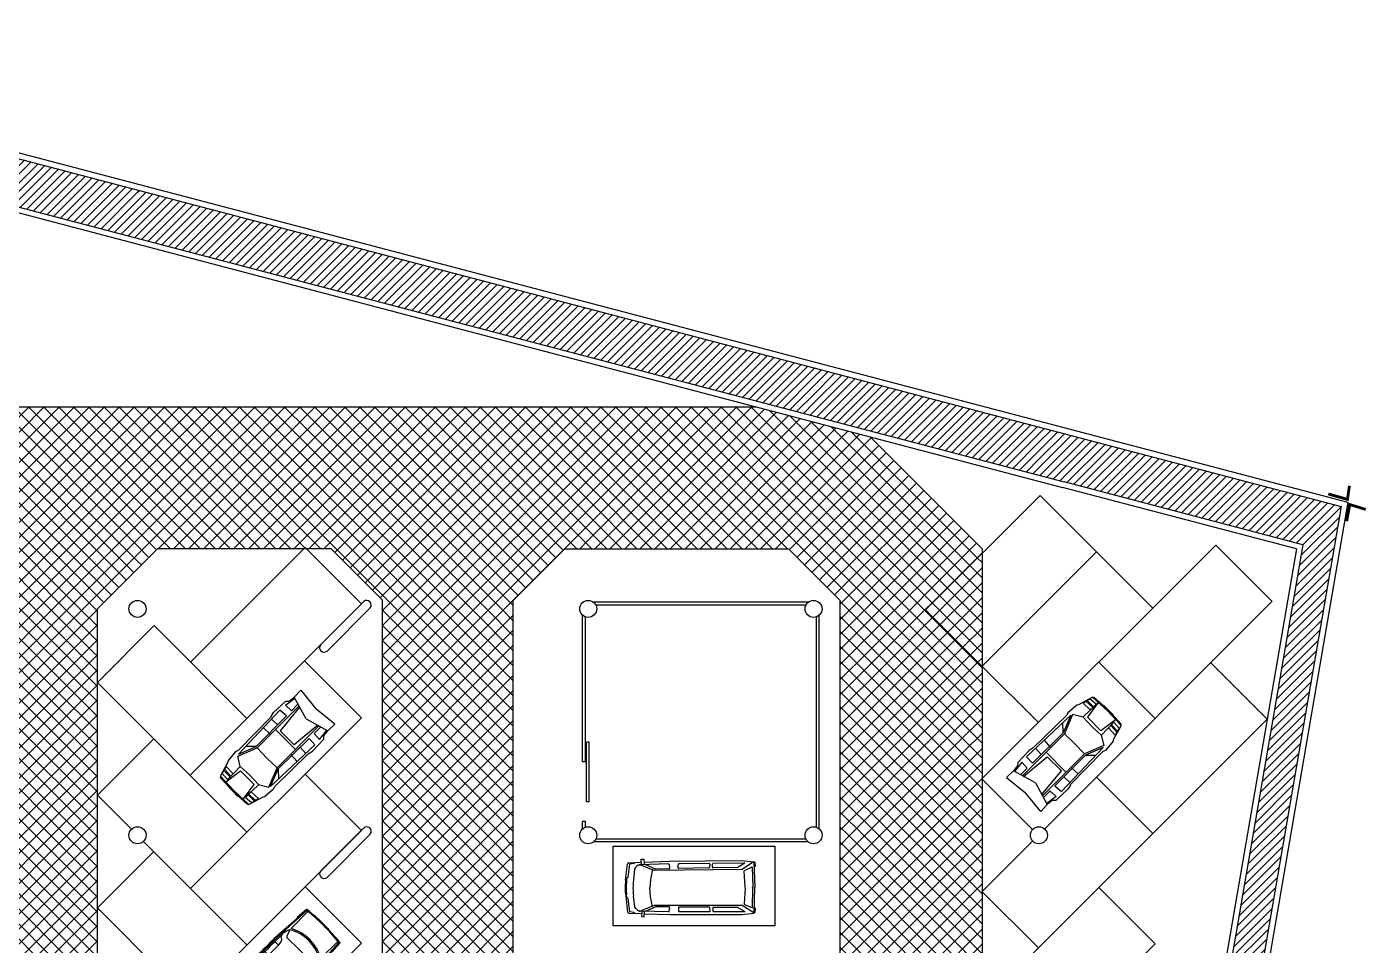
# Model space of a CAD drawing. Header units: millimetres. Extents: x 4849 to 12923, y -7542 to -986.
# Drawn here: x 8201 to 12923, y -4294 to -1058 of the extents above; entities that cross this region are included whole.
import ezdxf

# ---------------------------------------------------------------- set-up
doc = ezdxf.new("R2010")
doc.units = ezdxf.units.MM
for name, color, linetype in [('col', 30, 'Continuous'), ('cot', 40, 'Continuous'), ('muba', 32, 'Continuous'), ('mue', 31, 'Continuous'), ('Pav', 9, 'Continuous')]:
    doc.layers.add(name, color=color, linetype=linetype)
pattern_1 = [(45, (611749.955, 3302.552), (-15.0260191, 15.0260191), [])]
pattern_2 = [(135, (611749.955, 3302.552), (-26.5165043, -26.5165043), []), (225, (611749.955, 3302.552), (26.5165043, -26.5165043), [])]

# ---------------------------------------------------------------- blocks, each defined once
blk = doc.blocks.new('_AUTO1P')
for p, q in [((-1.974, 0.846), (-2.382, 0.818)), ((-2.378, 0.722), (-1.53, 0.717)), ((-1.064, 0.837), (-2.374, 0.77)), ((-1.083, 0.879), (-2.372, 0.788)), ((-2.296, 0.809), (-2.366, 0.804)), ((-2.285, 0.799), (-2.285, 0.794)), ((-1.968, 0.816), (-1.968, 0.841)), ((-1.236, 0.629), (-1.472, 0.717)), ((-1.204, -0.024), (-1.204, 0.583)), ((-1.058, 0.789), (-1.058, 0.879)), ((-0.836, 0.616), (-0.879, 0.616)), ((-0.836, 0.616), (0.237, 0.616)), ((-0.801, 0.616), (-0.801, 0.791)), ((-0.291, 0.616), (-0.313, 0.793)), ((-0.266, 0.616), (-0.223, 0.794)), ((-0.227, 0.616), (-0.157, 0.794)), ((-0.219, 0.842), (-0.223, 0.794)), ((-0.219, 0.842), (-0.214, 0.884)), ((0.33, 0.61), (0.604, 0.789)), ((0.331, 0.649), (0.508, 0.79)), ((0.604, 0.789), (0.635, 0.838)), ((0.604, 0.789), (1.99, 0.718)), ((0.604, 0.789), (0.665, 0.786)), ((0.635, 0.838), (0.674, 0.879)), ((0.635, 0.838), (1.962, 0.77)), ((0.674, 0.879), (1.959, 0.789)), ((0.808, 0.614), (2.02, 0.357)), ((1.085, 0.85), (1.248, 0.877)), ((1.277, 0.878), (1.663, 0.867)), ((1.711, 0.806), (1.711, 0.817)), ((1.749, 0.804), (1.749, 0.831)), ((1.764, 0.846), (2.036, 0.846)), ((1.867, 0.8), (1.867, 0.795)), ((1.878, 0.81), (1.969, 0.803)), ((2.024, 0.357), (1.959, 0.789)), ((2.041, 0.38), (1.978, 0.795)), ((2.02, 0.357), (2.021, 0.357)), ((2.12, -0.024), (2.02, 0.357)), ((-1.204, -0.631), (-1.204, -0.024)), ((0.808, -0.662), (2.02, -0.405)), ((2.024, -0.405), (1.959, -0.837)), ((2.041, -0.428), (1.978, -0.843)), ((2.12, -0.024), (2.02, -0.405)), ((2.02, -0.405), (2.021, -0.405)), ((-1.974, -0.894), (-2.382, -0.866)), ((-2.378, -0.77), (-1.53, -0.765)), ((-1.064, -0.885), (-2.374, -0.818)), ((-1.083, -0.927), (-2.372, -0.836)), ((-2.296, -0.857), (-2.366, -0.852)), ((-2.285, -0.847), (-2.285, -0.842)), ((-1.968, -0.865), (-1.968, -0.889)), ((-1.472, -0.765), (-1.236, -0.678)), ((-1.058, -0.837), (-1.058, -0.927)), ((-0.836, -0.664), (-0.879, -0.664)), ((-0.836, -0.664), (0.237, -0.664)), ((-0.801, -0.664), (-0.801, -0.839)), ((-0.291, -0.664), (-0.313, -0.842)), ((-0.266, -0.664), (-0.223, -0.842)), ((-0.227, -0.664), (-0.157, -0.842)), ((-0.219, -0.89), (-0.223, -0.842)), ((-0.219, -0.89), (-0.214, -0.932)), ((0.33, -0.658), (0.604, -0.837)), ((0.331, -0.697), (0.508, -0.838)), ((0.604, -0.837), (1.99, -0.766)), ((0.604, -0.837), (0.665, -0.834)), ((0.604, -0.837), (0.635, -0.886)), ((0.635, -0.886), (1.962, -0.818)), ((0.635, -0.886), (0.674, -0.927)), ((0.674, -0.927), (1.959, -0.837)), ((1.085, -0.898), (1.248, -0.925)), ((1.277, -0.926), (1.663, -0.915)), ((1.711, -0.854), (1.711, -0.865)), ((1.749, -0.852), (1.749, -0.88)), ((1.764, -0.895), (2.036, -0.895)), ((1.867, -0.848), (1.867, -0.843)), ((1.878, -0.858), (1.969, -0.851))]:
    blk.add_line(p, q)
for centre, radius, start, end in [((5.983, -0.082), 8.43, 173.9964, 179.6055), ((5.983, -0.082), 8.4, 173.9783, 179.6055), ((-2.381, 0.798), 0.02, 94.0156, 173.9964), ((-2.366, 0.799), 0.005, 94.0156, 173.9783), ((-2.295, 0.799), 0.01, 0, 94.0156), ((-1.973, 0.841), 0.005, 0, 94.0156), ((-0.201, -0.024), 1.521, 150.8659, 209.1341), ((-0.201, -0.024), 1.471, 149.7747, 210.2253), ((-1.147, 0.076), 0.719, 82.7292, 116.9127), ((-1.254, 0.583), 0.05, 0, 69.7332), ((-0.858, 0.879), 0.264, 198.929, 265.3327), ((-0.191, -74.428), 75.312, 89.34093, 90.67843), ((-0.193, -74.47), 75.312, 89.37043, 90.66277), ((-1.055, 0.792), 0.00371, 231.8562, 262.6874), ((-0.191, -74.519), 75.312, 89.39488, 90.65767), ((0.237, 0.766), 0.15, 270, 308.6597), ((0.341, 0.593), 0.02, 123.24, 188.5703), ((-3.754, -0.024), 4.121, 0, 8.5703), ((-0.99, -0.024), 1.789, 332.9588, 27.0412), ((0.659, 0.666), 0.12, 34.988, 87.0702), ((-0.863, -0.024), 1.789, 334.8894, 25.1107), ((1.272, 0.728), 0.15, 88.3149, 99.1976), ((1.661, 0.817), 0.05, 0, 88.3149), ((1.764, 0.831), 0.015, 90, 180), ((1.877, 0.8), 0.01, 85.9844, 180), ((1.968, 0.793), 0.01, 8.5304, 85.9844), ((2.036, 0.826), 0.02, 15.0642, 90), ((-1.124, -0.024), 3.292, 344.9358, 15.0642), ((-1.598, -0.024), 3.638, 353.9896, 6.0104), ((2.021, 0.377), 0.02, 270, 8.5304), ((5.983, 0.034), 8.43, 180.3945, 186.0036), ((5.983, 0.034), 8.4, 180.3945, 186.0217), ((-3.754, -0.024), 4.121, 351.4297, 360), ((2.021, -0.425), 0.02, 351.4696, 90), ((-2.381, -0.846), 0.02, 186.0036, 265.9844), ((-2.366, -0.847), 0.005, 186.0217, 265.9844), ((-2.295, -0.847), 0.01, 265.9844, 0), ((-1.973, -0.889), 0.005, 265.9844, 0), ((-1.147, -0.124), 0.719, 243.0873, 277.2708), ((-1.254, -0.631), 0.05, 290.2668, 0), ((-0.858, -0.927), 0.264, 94.6673, 161.071), ((-0.191, 74.38), 75.312, 269.32157, 270.65907), ((-0.193, 74.422), 75.312, 269.33723, 270.62957), ((-1.055, -0.84), 0.00371, 97.3126, 128.1438), ((-0.191, 74.471), 75.312, 269.34233, 270.60512), ((0.237, -0.814), 0.15, 51.3403, 90), ((0.341, -0.641), 0.02, 171.4297, 236.76), ((0.659, -0.714), 0.12, 272.9298, 325.0128), ((1.272, -0.777), 0.15, 260.8024, 271.6851), ((1.661, -0.865), 0.05, 271.6851, 0), ((1.764, -0.88), 0.015, 180, 270), ((1.877, -0.848), 0.01, 180, 274.0156), ((1.968, -0.841), 0.01, 274.0156, 351.4696), ((2.036, -0.875), 0.02, 270, 344.9358)]:
    blk.add_arc(centre, radius, start, end)
blk = doc.blocks.new('auto2pl')
at = {"color": 0, "linetype": 'ByBlock'}
for p, q in [((45.33, 49.616), (45.423, 48.763)), ((45.668, 49.602), (45.33, 49.616)), ((45.892, 49.627), (45.668, 49.602)), ((45.917, 48.763), (45.668, 49.602)), ((46.094, 49.617), (45.679, 49.566)), ((45.98, 49.712), (45.892, 49.627)), ((46.564, 49.731), (45.98, 49.712)), ((46.074, 49.329), (46.094, 49.617)), ((46.327, 49.324), (46.346, 49.634)), ((46.346, 49.634), (48.487, 49.568)), ((46.731, 49.69), (46.564, 49.731)), ((48.38, 49.663), (46.73, 49.685)), ((46.766, 49.324), (46.779, 49.619)), ((47.184, 49.26), (47.204, 49.605)), ((48.467, 49.698), (48.38, 49.663)), ((48.885, 49.662), (48.467, 49.698)), ((48.928, 49.632), (48.885, 49.662)), ((49.472, 49.471), (48.928, 49.632)), ((46.075, 49.33), (45.748, 49.334)), ((47.861, 49.26), (45.77, 49.26)), ((45.782, 49.218), (46.86, 49.118)), ((47.855, 49.319), (46.327, 49.324)), ((46.86, 48.409), (46.86, 49.118)), ((46.939, 49.26), (46.939, 48.266)), ((47.855, 49.319), (48.105, 49.582)), ((48.487, 49.568), (47.855, 49.319)), ((48.544, 49.538), (47.857, 49.26)), ((47.861, 49.26), (47.867, 48.763)), ((48.74, 49.217), (48.544, 49.538)), ((48.725, 48.763), (48.74, 49.217)), ((49.377, 49.204), (48.731, 49.216)), ((49.48, 49.196), (48.843, 49.101)), ((49.204, 49.528), (49.093, 49.562)), ((49.093, 49.562), (49.1, 49.214)), ((49.1, 49.214), (49.224, 49.21)), ((49.224, 49.21), (49.204, 49.528)), ((49.365, 49.488), (49.252, 49.523)), ((49.252, 49.523), (49.258, 49.211)), ((49.258, 49.211), (49.383, 49.208)), ((49.383, 49.208), (49.365, 49.488)), ((49.507, 48.763), (49.472, 49.471)), ((49.473, 49.457), (49.511, 49.442)), ((49.545, 48.768), (49.511, 49.442)), ((45.33, 47.911), (45.423, 48.763)), ((45.917, 48.763), (45.668, 47.924)), ((47.861, 48.267), (47.867, 48.763)), ((48.725, 48.763), (48.74, 48.309)), ((48.839, 48.426), (48.843, 49.101)), ((49.507, 48.763), (49.472, 48.055)), ((49.545, 48.759), (49.511, 48.085)), ((49.545, 48.759), (49.545, 48.999)), ((49.545, 48.759), (49.545, 48.518)), ((46.075, 48.196), (45.748, 48.192)), ((47.861, 48.267), (45.77, 48.267)), ((45.782, 48.308), (46.86, 48.409)), ((46.074, 48.198), (46.094, 47.91)), ((47.855, 48.207), (46.327, 48.202)), ((46.327, 48.202), (46.346, 47.893)), ((46.766, 48.203), (46.779, 47.907)), ((47.184, 48.266), (47.204, 47.922)), ((48.487, 47.959), (47.855, 48.207)), ((47.855, 48.207), (48.105, 47.945)), ((48.544, 47.989), (47.857, 48.267)), ((48.74, 48.309), (48.544, 47.989)), ((49.377, 48.322), (48.731, 48.31)), ((49.48, 48.33), (48.839, 48.426)), ((49.093, 47.964), (49.1, 48.312)), ((49.1, 48.312), (49.224, 48.316)), ((49.224, 48.316), (49.204, 47.998)), ((49.252, 48.003), (49.258, 48.315)), ((49.258, 48.315), (49.383, 48.319)), ((49.383, 48.319), (49.365, 48.038)), ((45.668, 47.924), (45.33, 47.911)), ((45.892, 47.899), (45.668, 47.924)), ((46.094, 47.91), (45.679, 47.961)), ((45.98, 47.814), (45.892, 47.899)), ((46.564, 47.795), (45.98, 47.814)), ((46.346, 47.893), (48.487, 47.959)), ((46.731, 47.836), (46.564, 47.795)), ((48.38, 47.863), (46.73, 47.842)), ((48.467, 47.829), (48.38, 47.863)), ((48.885, 47.865), (48.467, 47.829)), ((48.928, 47.894), (48.885, 47.865)), ((49.472, 48.055), (48.928, 47.894)), ((49.204, 47.998), (49.093, 47.964)), ((49.365, 48.038), (49.252, 48.003)), ((49.473, 48.07), (49.511, 48.085))]:
    blk.add_line(p, q, dxfattribs=at)
blk = doc.blocks.new('EEE')
at = {"linetype": 'ByBlock'}
for p, q in [((-6281.671, -173.257), (-6281.619, -172.828)), ((-6281.619, -172.828), (-6280.721, -172.793)), ((-6281.616, -172.835), (-6281.352, -173.242)), ((-6281.6, -172.795), (-6281.605, -172.826)), ((-6281.6, -172.795), (-6281.449, -172.779)), ((-6281.449, -172.779), (-6281.44, -172.821)), ((-6279.811, -172.828), (-6280.709, -172.793)), ((-6279.815, -172.835), (-6280.079, -173.242)), ((-6279.982, -172.779), (-6279.991, -172.821)), ((-6279.831, -172.795), (-6279.982, -172.779)), ((-6279.831, -172.795), (-6279.825, -172.826)), ((-6279.76, -173.257), (-6279.811, -172.828)), ((-6281.651, -175.798), (-6281.671, -173.257)), ((-6281.575, -173.142), (-6281.568, -174.258)), ((-6281.575, -173.142), (-6281.427, -173.383)), ((-6281.439, -172.888), (-6280.718, -172.874)), ((-6281.313, -173.161), (-6281.439, -172.888)), ((-6281.352, -173.242), (-6281.328, -176.344)), ((-6280.724, -173.144), (-6281.289, -173.176)), ((-6279.992, -172.888), (-6280.712, -172.874)), ((-6280.707, -173.144), (-6280.142, -173.176)), ((-6280.118, -173.161), (-6279.992, -172.888)), ((-6280.079, -173.242), (-6280.102, -176.344)), ((-6279.856, -173.142), (-6280.004, -173.383)), ((-6279.856, -173.142), (-6279.862, -174.258)), ((-6279.779, -175.798), (-6279.76, -173.257)), ((-6281.423, -173.396), (-6281.411, -174.259)), ((-6280.008, -173.396), (-6280.02, -174.259)), ((-6281.567, -174.405), (-6281.561, -175.464)), ((-6281.437, -174.284), (-6281.543, -174.283)), ((-6281.54, -174.38), (-6281.432, -174.39)), ((-6281.409, -174.415), (-6281.394, -175.468)), ((-6280.022, -174.415), (-6280.037, -175.468)), ((-6279.891, -174.38), (-6279.999, -174.39)), ((-6279.994, -174.284), (-6279.887, -174.283)), ((-6279.863, -174.405), (-6279.87, -175.464)), ((-6281.421, -175.494), (-6281.537, -175.489)), ((-6280.01, -175.494), (-6279.894, -175.489)), ((-6281.623, -176.696), (-6281.651, -175.798)), ((-6281.559, -175.841), (-6281.536, -176.837)), ((-6281.536, -175.816), (-6281.41, -175.802)), ((-6281.382, -175.827), (-6281.377, -176.295)), ((-6280.048, -175.827), (-6280.054, -176.295)), ((-6279.895, -175.816), (-6280.02, -175.802)), ((-6279.872, -175.841), (-6279.895, -176.837)), ((-6279.808, -176.696), (-6279.779, -175.798)), ((-6281.377, -176.295), (-6281.54, -176.661)), ((-6281.328, -176.344), (-6281.509, -176.789)), ((-6281.382, -176.404), (-6281.015, -176.475)), ((-6281.015, -176.475), (-6280.711, -176.501)), ((-6280.416, -176.475), (-6280.719, -176.501)), ((-6280.049, -176.404), (-6280.416, -176.475)), ((-6280.102, -176.344), (-6279.922, -176.789)), ((-6280.054, -176.295), (-6279.891, -176.661)), ((-6281.729, -176.701), (-6281.554, -176.692)), ((-6281.726, -176.792), (-6281.729, -176.701)), ((-6281.516, -176.784), (-6281.726, -176.792)), ((-6281.606, -177.236), (-6281.62, -176.788)), ((-6281.617, -177.033), (-6281.576, -177.053)), ((-6281.576, -177.053), (-6281.556, -177.207)), ((-6281.518, -176.873), (-6281.515, -176.888)), ((-6281.439, -176.995), (-6281.376, -177.031)), ((-6281.376, -177.031), (-6280.997, -177.075)), ((-6280.055, -177.031), (-6280.433, -177.075)), ((-6279.992, -176.995), (-6280.055, -177.031)), ((-6279.915, -176.784), (-6279.705, -176.792)), ((-6279.913, -176.873), (-6279.915, -176.888)), ((-6279.702, -176.701), (-6279.877, -176.692)), ((-6279.854, -177.053), (-6279.875, -177.207)), ((-6279.814, -177.033), (-6279.854, -177.053)), ((-6279.825, -177.236), (-6279.811, -176.788)), ((-6279.705, -176.792), (-6279.702, -176.701)), ((-6280.995, -177.35), (-6281.561, -177.285)), ((-6281.556, -177.207), (-6281.082, -177.265)), ((-6281.082, -177.265), (-6281.054, -177.312)), ((-6281.054, -177.312), (-6280.931, -177.323)), ((-6280.376, -177.312), (-6280.499, -177.323)), ((-6280.435, -177.35), (-6279.87, -177.285)), ((-6280.349, -177.265), (-6280.376, -177.312)), ((-6279.875, -177.207), (-6280.349, -177.265))]:
    blk.add_line(p, q, dxfattribs=at)
for centre, radius, start, end in [((-6280.715, -172.946), 0.152, 87.7943, 92.2057), ((-6281.29, -173.151), 0.0254, 204.8035, 273.2131), ((-6280.715, -173.296), 0.152, 86.7869, 93.2131), ((-6280.715, -173.027), 0.152, 88.8622, 91.1378), ((-6280.141, -173.151), 0.0254, 266.7869, 335.1965), ((-6281.448, -173.396), 0.0254, 0.8029, 31.6421), ((-6279.982, -173.396), 0.0254, 148.3579, 179.1971), ((-6281.543, -174.258), 0.0254, 180.3434, 269.4021), ((-6281.436, -174.259), 0.0254, 269.4021, 0.8029), ((-6279.994, -174.259), 0.0254, 179.1971, 270.5979), ((-6279.888, -174.258), 0.0254, 270.5979, 359.6566), ((-6281.542, -174.405), 0.0254, 84.6952, 180.3434), ((-6281.434, -174.415), 0.0254, 0.8029, 84.6952), ((-6279.997, -174.415), 0.0254, 95.3048, 179.1971), ((-6279.889, -174.405), 0.0254, 359.6566, 95.3048), ((-6281.536, -175.463), 0.0254, 180.3434, 267.5285), ((-6281.419, -175.468), 0.0254, 267.5285, 0.8029), ((-6280.011, -175.468), 0.0254, 179.1971, 272.4715), ((-6279.895, -175.463), 0.0254, 272.4715, 359.6566), ((-6281.533, -175.841), 0.0254, 96.0612, 180.3434), ((-6281.408, -175.827), 0.0254, 0.6505, 96.0612), ((-6280.023, -175.827), 0.0254, 83.9388, 179.3495), ((-6279.897, -175.841), 0.0254, 359.6566, 83.9388), ((-6281.46, -176.835), 0.0762, 181.328, 208.506), ((-6281.368, -176.847), 0.152, 157.9422, 189.8923), ((-6281.365, -176.862), 0.152, 189.8923, 241.0161), ((-6280.715, -174.653), 2.438, 263.3562, 276.6438), ((-6280.066, -176.862), 0.152, 298.9839, 350.1077), ((-6280.063, -176.847), 0.152, 350.1077, 22.0578), ((-6279.971, -176.835), 0.0762, 331.494, 358.672), ((-6281.555, -177.234), 0.0508, 181.8164, 263.4043), ((-6280.715, -174.928), 2.438, 263.4043, 276.5957), ((-6280.715, -174.894), 2.438, 264.9171, 275.0829), ((-6279.876, -177.234), 0.0508, 276.5957, 358.1836)]:
    blk.add_arc(centre, radius, start, end, dxfattribs=at)

msp = doc.modelspace()

# ---------------------------------------------------------------- hatches: boundary and pattern name
at = {"layer": 'Pav', "ltscale": 0.05}
h = msp.add_hatch(dxfattribs=at)
h.set_pattern_fill('ANSI31', color=256, scale=170, style=0)
h.set_pattern_definition(pattern_1)
h.paths.add_polyline_path([(8590.6, -1803.2), (8590.6, -1632.6), (7796.6, -1423.7), (7796.6, -1594.3)])
h = msp.add_hatch(dxfattribs=at)
h.set_pattern_fill('ANSI31', color=256, scale=170, style=0)
h.set_pattern_definition(pattern_1)
h.paths.add_polyline_path([(9384.6, -2012), (9384.6, -1841.4), (8590.6, -1632.6), (8590.6, -1803.2)])
h.paths.add_polyline_path([(9384.6, -1841.4), (9384.6, -2012), (10178.6, -2220.9), (10178.6, -2050.2)])
h = msp.add_hatch(dxfattribs=at)
h.set_pattern_fill('ANSI31', color=256, scale=170, style=0)
h.set_pattern_definition(pattern_1)
h.paths.add_polyline_path([(10178.6, -2050.2), (10178.6, -2220.9), (10972.6, -2429.7), (10972.6, -2259.1)])
h = msp.add_hatch(dxfattribs=at)
h.set_pattern_fill('ANSI31', color=256, scale=170, style=0)
h.set_pattern_definition(pattern_1)
h.paths.add_polyline_path([(11766.6, -2467.9), (10972.6, -2259.1), (10972.6, -2429.7), (11766.6, -2638.5)])
h = msp.add_hatch(dxfattribs=at)
h.set_pattern_fill('ANSI37', color=256, scale=300, angle=90, style=0)
h.set_pattern_definition(pattern_2)
h.paths.add_polyline_path([(8449.2, -3109), (8590.6, -2967.6), (8590.6, -2397), (7796.6, -2397), (7796.6, -2989.8), (7823.1, -2989.8), (7942.3, -3109)])
h = msp.add_hatch(dxfattribs=at)
h.set_pattern_fill('ANSI37', color=256, scale=300, angle=90, style=0)
h.set_pattern_definition(pattern_2)
h.paths.add_polyline_path([(9264.2, -2397), (8590.6, -2397), (8590.6, -2967.6), (8661.2, -2897), (8764.2, -2897)])
h = msp.add_hatch(dxfattribs=at)
h.set_pattern_fill('ANSI37', color=256, scale=300, angle=90, style=0)
h.set_pattern_definition(pattern_2)
h.paths.add_polyline_path([(9272.6, -2897), (9384.6, -3009.1), (9384.6, -2397), (9306.2, -2397), (8803.7, -2897), (9177.2, -2897), (9181, -2893.3), (9184.7, -2897)])
h.paths.add_polyline_path([(9306.2, -2397), (9264.2, -2397), (8764.2, -2897), (8803.7, -2897)])
h.paths.add_polyline_path([(9914.6, -3109), (9914.6, -3079), (10096.6, -2897), (10178.6, -2897), (10178.6, -2397), (9384.6, -2397), (9384.6, -3009.1), (9453.8, -3078.3), (9453.8, -3109)])
h = msp.add_hatch(dxfattribs=at)
h.set_pattern_fill('ANSI37', color=256, scale=300, angle=90, style=0)
h.set_pattern_definition(pattern_2)
h.paths.add_polyline_path([(10178.6, -2897), (10759.6, -2897), (10257, -2397), (10178.6, -2397)])
h.paths.add_polyline_path([(10769.9, -2397), (10299.1, -2397), (10799.1, -2897), (10884.6, -2897), (10972.6, -2985), (10972.6, -2450.4)])
h.paths.add_polyline_path([(10759.6, -2897), (10799.1, -2897), (10299.1, -2397), (10257, -2397)])
h = msp.add_hatch(dxfattribs=at)
h.set_pattern_fill('ANSI37', color=256, scale=300, angle=90, style=0)
h.set_pattern_definition(pattern_2)
h.paths.add_polyline_path([(11066.6, -3079), (11066.6, -3164.6), (11566.2, -3664.2), (11566.2, -3311.5), (11367.6, -3112.9), (11566.3, -2914.3), (11566.3, -2897), (11172, -2502.8), (10972.6, -2450.4), (10972.6, -2985)])
h.paths.add_polyline_path([(11031.7, -3131.4), (11283.8, -3383.5), (11317.8, -3349.6), (11065.6, -3097.4)], flags=25)
h = msp.add_hatch(dxfattribs=at)
h.set_pattern_fill('ANSI31', color=256, scale=170, style=0)
h.set_pattern_definition(pattern_1)
h.paths.add_polyline_path([(12831.9, -2748.1), (11766.6, -2467.9), (11766.6, -2638.5), (11855.3, -2661.8), (12697, -2883.2), (12107.6, -6309), (12005.6, -6309), (12005.6, -7383.1), (12034.4, -7383.1)])
h = msp.add_hatch(dxfattribs=at)
h.set_pattern_fill('ANSI37', color=256, scale=300, angle=90, style=0)
h.set_pattern_definition(pattern_2)
h.paths.add_polyline_path([(11367.6, -3112.9), (11566.2, -3311.4), (11566.2, -3311.4), (11566.3, -2914.3)])
h = msp.add_hatch(dxfattribs=at)
h.set_pattern_fill('ANSI37', color=256, scale=300, angle=90, style=0)
h.set_pattern_definition(pattern_2)
h.paths.add_polyline_path([(7967.1, -3372.4), (7942.3, -3397.1), (7942.3, -3719), (8449.2, -3212), (8449.2, -3109), (7942.3, -3109), (7942.3, -3347.6)])
h.paths.add_polyline_path([(8449.2, -3251.2), (8449.2, -3212), (7942.3, -3719), (7942.3, -3760.6)])
h = msp.add_hatch(dxfattribs=at)
h.set_pattern_fill('ANSI37', color=256, scale=300, angle=90, style=0)
h.set_pattern_definition(pattern_2)
h.paths.add_polyline_path([(9453.8, -3907), (9914.6, -3907), (9914.6, -3109), (9453.8, -3109)])
h = msp.add_hatch(dxfattribs=at)
h.set_pattern_fill('ANSI37', color=256, scale=300, angle=90, style=0)
h.set_pattern_definition(pattern_2)
h.paths.add_polyline_path([(11066.6, -3907), (11566.2, -3907), (11566.2, -3708.6), (11566.1, -3708.5), (11566.2, -3708.4), (11566.2, -3705.7), (11066.6, -3203.5)])
h.paths.add_polyline_path([(11566.2, -3705.7), (11566.2, -3664.2), (11066.6, -3164.6), (11066.6, -3203.5)])
h = msp.add_hatch(dxfattribs=at)
h.set_pattern_fill('ANSI37', color=256, scale=300, angle=90, style=0)
h.set_pattern_definition(pattern_2)
h.paths.add_polyline_path([(7942.3, -3760.6), (7942.3, -3907), (8449.2, -3907), (8449.2, -3251.2)])
h = msp.add_hatch(dxfattribs=at)
h.set_pattern_fill('ANSI37', color=256, scale=300, angle=90, style=0)
h.set_pattern_definition(pattern_2)
h.paths.add_polyline_path([(7957.2, -4154.5), (7942.3, -4169.3), (7942.3, -4535.6), (7952.2, -4545.5), (7942.3, -4555.4), (7942.3, -4701), (8449.2, -4701), (8449.2, -3907), (7942.3, -3907), (7942.3, -4139.6)])
h = msp.add_hatch(dxfattribs=at)
h.set_pattern_fill('ANSI37', color=256, scale=300, angle=90, style=0)
h.set_pattern_definition(pattern_2)
h.paths.add_polyline_path([(9453.8, -4701), (9914.6, -4701), (9914.6, -3907), (9453.8, -3907)])
h = msp.add_hatch(dxfattribs=at)
h.set_pattern_fill('ANSI37', color=256, scale=300, angle=90, style=0)
h.set_pattern_definition(pattern_2)
h.paths.add_polyline_path([(11066.6, -4701), (11566.2, -4701), (11566.2, -4502.6), (11566.1, -4502.5), (11566.2, -4502.5), (11566.2, -3907), (11066.6, -3907)])

# ---------------------------------------------------------------- linework, layer by layer
at = {"ltscale": 0.05}
for p, q in [((6484, -1057.8), (12854.7, -2733.4)), ((6681.6, -1321.7), (11850.2, -2681.2)), ((12674.2, -2897.9), (11850.2, -2681.2)), ((12854.7, -2733.4), (12051.2, -7403.1)), ((12674.2, -2897.9), (12090.7, -6289))]:
    msp.add_line(p, q, dxfattribs=at)
at = {"layer": 'col', "ltscale": 0.05}
for p, q in [((9388.1, -3083), (9236.1, -3235.1)), ((9410.7, -3105.6), (9258.7, -3257.7)), ((9237.8, -4031.2), (9386.3, -3882.7)), ((9410.7, -3903.5), (9258.7, -4055.6))]:
    msp.add_line(p, q, dxfattribs=at)
at = {"layer": 'col', "ltscale": 1.5}
for centre in [(8590.6, -3109), (10178.6, -3109), (10972.6, -3109), (8590.6, -3907), (10178.6, -3907), (10972.6, -3907), (11766.6, -3907)]:
    msp.add_circle(centre, 30, dxfattribs=at)
at = {"layer": 'col', "ltscale": 0.05}
for centre, start, end in [((9398.5, -3095.2), 319.4973, 130.5448), ((9248.3, -3245.5), 139.4973, 310.5448), ((9398.5, -3893.1), 319.4973, 139.4973), ((9248.3, -4043.4), 130.5448, 310.5448)]:
    msp.add_arc(centre, 16, start, end, dxfattribs=at)
at = {"layer": 'cot', "ltscale": 0.05, "const_width": 10}
for points in [[(12786.3, -2704), (12853.8, -2723.1), (12860.9, -2675.4)], [(12918.4, -2758.7), (12862, -2741.3), (12851.1, -2800.1)]]:
    msp.add_lwpolyline(points, dxfattribs=at)
at = {"layer": 'muba', "ltscale": 0.05}
for p, q in [((6498.6, -1082.3), (12831.9, -2748.1)), ((6667, -1297.2), (11855.3, -2661.8)), ((12697, -2883.2), (11855.3, -2661.8)), ((12831.9, -2748.1), (12034.4, -7383.1)), ((12697, -2883.2), (12107.6, -6309)), ((10953.9, -3085.6), (10197.4, -3085.6)), ((10945.8, -3095.6), (10205.5, -3095.6)), ((10158.8, -3648.3), (10158.8, -3131)), ((10168.8, -3648.3), (10168.8, -3137.4)), ((10982.5, -3878.7), (10982.5, -3137.4)), ((10992.5, -3884.5), (10992.5, -3131)), ((10182.5, -3578.8), (10172.5, -3578.8)), ((10172.5, -3788.5), (10172.5, -3578.8)), ((10182.5, -3788.5), (10182.5, -3578.8)), ((10168.8, -3648.3), (10158.8, -3648.3)), ((10182.5, -3788.5), (10172.5, -3788.5)), ((10168.8, -3858), (10158.8, -3858)), ((10158.8, -3884.5), (10158.8, -3858)), ((10168.8, -3878.7), (10168.8, -3858)), ((10953.9, -3930.5), (10197.4, -3930.5)), ((10945.8, -3920.5), (10205.5, -3920.5))]:
    msp.add_line(p, q, dxfattribs=at)
at = {"layer": 'Pav', "ltscale": 0.05}
for p, q in [((6416.7, -2397), (10769.9, -2397)), ((11566.3, -2897), (11172, -2502.8)), ((11770.7, -2709.9), (11367.6, -3112.9)), ((11770.7, -2709.9), (12167.8, -3106.9)), ((8449.2, -3109), (8661.2, -2897)), ((9272.6, -2897), (8661.2, -2897)), ((8777.9, -3296.4), (9181, -2893.3)), ((9181, -2893.3), (9379.5, -3091.8)), ((9454.6, -3079), (9272.6, -2897)), ((9914.6, -3079), (10096.6, -2897)), ((10096.6, -2897), (10884.6, -2897)), ((11066.6, -3079), (10884.6, -2897)), ((11566.1, -3708.5), (12389.6, -2885.1)), ((11566.3, -2897), (11566.1, -5693.4)), ((11969.2, -2908.3), (11786.8, -3090.9)), ((12588, -3083.4), (12389.6, -2885.1)), ((8449.2, -5607.6), (8449.2, -3109)), ((9379.5, -3091.8), (8776, -3695.3)), ((9453.8, -5568.7), (9453.8, -3078.3)), ((9914.6, -5749), (9914.6, -3079)), ((11066.6, -5749), (11066.6, -3079)), ((11566.1, -3311.4), (11367.6, -3112.8)), ((11786.8, -3090.9), (11566.2, -3311.4)), ((12587.8, -3083.3), (11786.8, -3884.9)), ((8449.2, -3368.6), (8649.7, -3168.1)), ((8976.4, -3494.9), (8649.7, -3168.1)), ((9179.1, -3292.2), (9379.6, -3492.7)), ((12176.3, -3495.2), (11977.9, -3296.8)), ((12372.3, -3299.3), (12570.8, -3497.8)), ((11764.7, -3509.9), (11566.1, -3311.4)), ((8449.2, -3368.6), (8976.4, -3895.9)), ((8777.9, -4094.4), (9379.6, -3492.7)), ((11566.1, -4502.5), (12571, -3497.7)), ((8449.2, -3765.6), (8647.7, -3567.1)), ((8449.2, -3765.6), (8647.7, -3567.1)), ((9181, -3691.3), (9379.5, -3889.8)), ((11744.5, -3886.8), (11566.1, -3708.5)), ((11969.3, -3702.4), (11786.8, -3884.8)), ((11969.3, -3702.4), (12167.8, -3900.9)), ((8569.4, -3885.8), (8449.2, -3765.6)), ((9379.5, -3889.8), (8778, -4491.3)), ((8449.2, -4162.6), (8647.7, -3964.1)), ((8449.2, -4162.6), (8647.7, -3964.1)), ((8976.4, -4292.9), (8611.9, -3928.3)), ((10266.4, -3944.9), (10836.4, -3944.9)), ((10266.4, -4225.7), (10266.4, -3944.9)), ((10836.4, -3944.9), (10836.4, -4225.7)), ((11744.4, -3927.2), (11566.2, -4105.4)), ((9181.1, -4088.2), (9379.6, -4286.7)), ((11764.7, -4303.9), (11566.1, -4105.4)), ((12176.3, -4289.2), (11977.9, -4090.8)), ((8976.5, -4689.8), (8449.2, -4162.5)), ((10836.4, -4225.7), (10266.4, -4225.7)), ((8777.9, -4888.4), (9379.6, -4286.7)), ((12176.3, -4289.2), (11786.8, -4678.9))]:
    msp.add_line(p, q, dxfattribs=at)

# ---------------------------------------------------------------- block references
at = {"layer": 'mue', "yscale": 100, "zscale": 100}
for name, p, xscale, rotation in [('auto2pl', (8983.3, 3198.1), 99.9999999999828, 225.0000000000099), ('auto2pl', (11955.8, -10416.8), 99.9999999999828, 45.00000000000995), ('EEE', (31380.8, -632061.5), 99.99999999999973, 270.3042832582581), ('_AUTO1P', (9077.4, -4397.8), 99.9999999999828, 225.0000000000099)]:
    msp.add_blockref(name, p, dxfattribs=dict(at, xscale=xscale, rotation=rotation))

doc.saveas('drawing.dxf')
